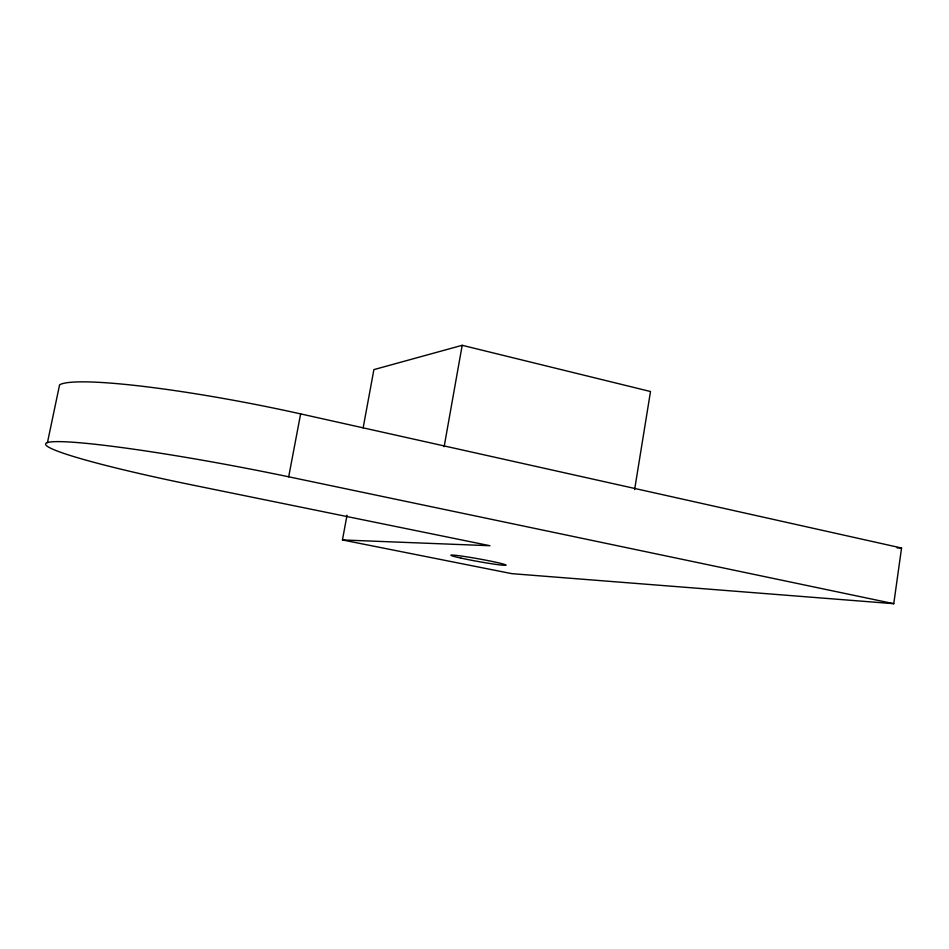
<?xml version="1.0" encoding="UTF-8"?>
<svg xmlns="http://www.w3.org/2000/svg" width="949" height="949" viewBox="0 0 949 949"><rect width="100%" height="100%" fill="white"/><g stroke="black" fill="none" stroke-linecap="round" stroke-linejoin="round"><path stroke-width="1.42" d="M347.014 515.212L342.447 539.957L511.831 573.659L893.768 603.694L901.55 548.012L300.631 413.894A191.722 20.143 10.9 0 0 59.585 384.831L47.45 442.614M634.62 489.577L650.504 391.522L462.187 345.306L373.894 369.612L363.147 427.845M444.144 446.706L462.187 345.306M342.447 539.957L489.957 545.722L195.055 485.556A192.6 13.393 10.7 0 1 51.685 441.843A192.6 13.393 10.7 0 1 288.686 476.801L300.631 413.894M897.113 547.893L901.55 548.012M288.686 476.801L893.768 603.694M461.143 558.142A28.043 1.352 10.2 0 0 505.781 565.284A28.043 1.352 10.2 0 0 468.628 557.134A28.043 1.352 10.2 0 0 461.143 558.142"/></g></svg>
